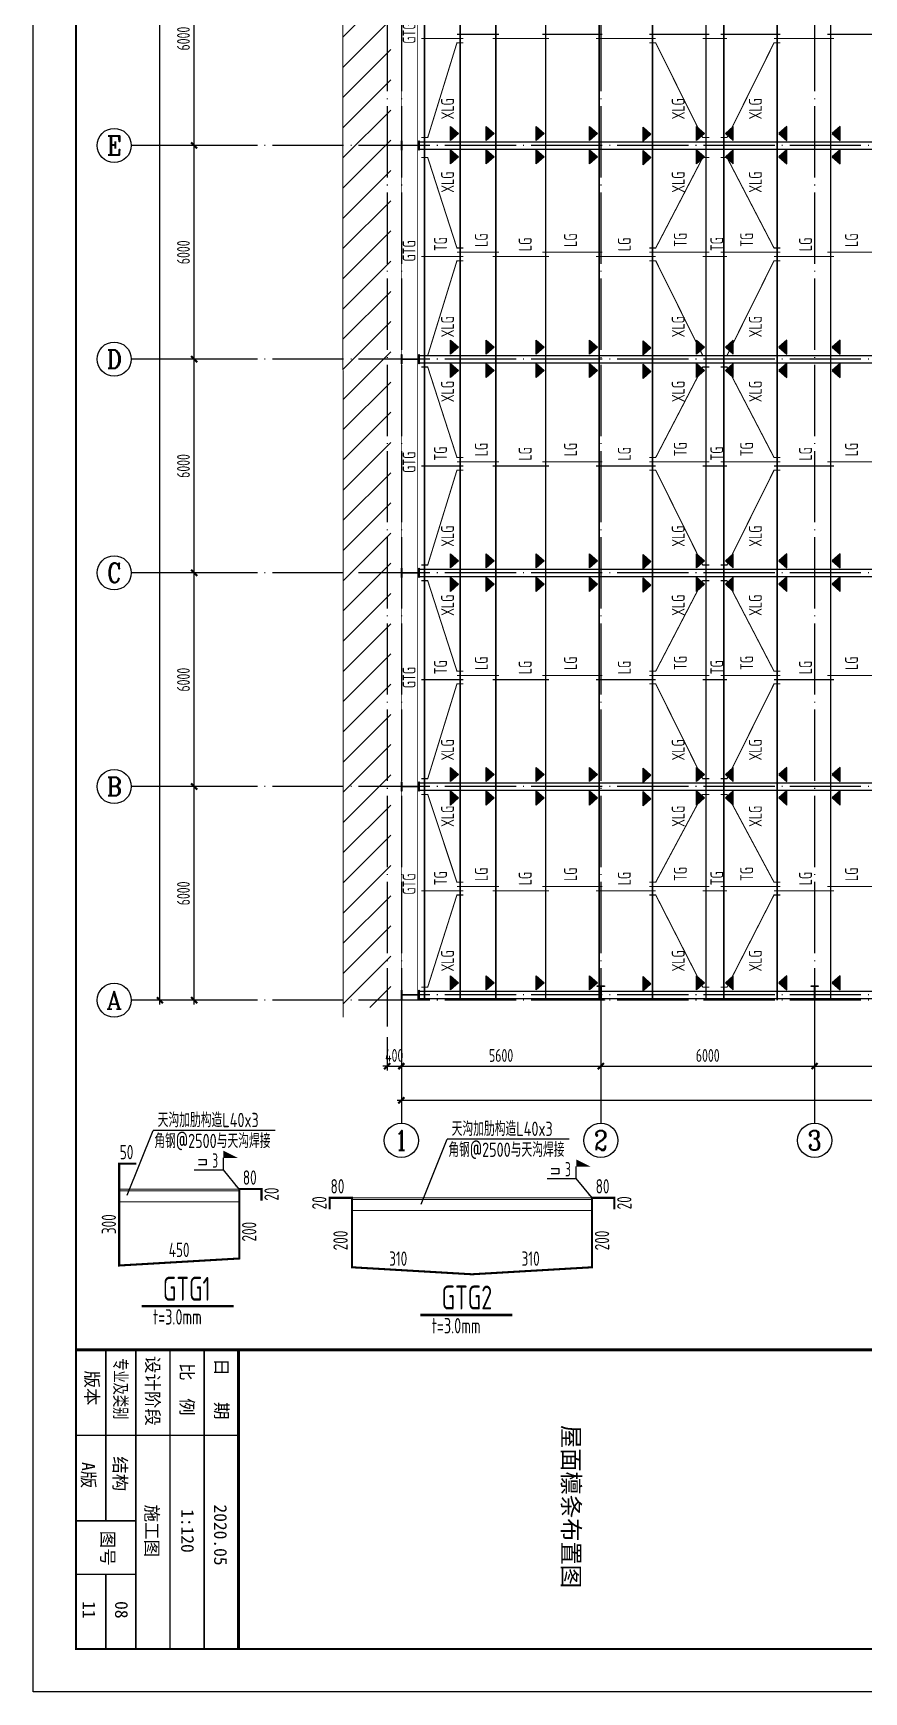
# Model space of a CAD drawing. Extents: x -1389621 to 57380, y -92505 to 283644.
# Drawn here: x -164014 to -140700, y 57648 to 104219 of the extents above; entities that cross this region are included whole.
import ezdxf
from ezdxf.enums import TextEntityAlignment as Align

# ---------------------------------------------------------------- set-up
doc = ezdxf.new("R2010")
doc.units = 0
doc.header["$LTSCALE"] = 100
doc.header["$MEASUREMENT"] = 0
doc.linetypes.add('DOTE', pattern=[2.42, 2, -0.2, 0.02, -0.2])
doc.linetypes.add('SOLID', pattern=[0])
doc.layers.get('0').update_dxf_attribs({"linetype": 'CONTINUOUS'})
doc.layers.get('Defpoints').update_dxf_attribs({"linetype": 'CONTINUOUS'})
for name, color, linetype in [('10', 7, 'CONTINUOUS'), ('2', 253, 'CONTINUOUS'), ('AXIS', 3, 'CONTINUOUS'), ('AXIS_TEXT', 7, 'CONTINUOUS'), ('BORDER', 7, 'CONTINUOUS'), ('BZ_标准图框', 7, 'CONTINUOUS'), ('DIM', 3, 'CONTINUOUS'), ('DOTE', 1, 'DOTE'), ('PUB_DIM', 3, 'CONTINUOUS'), ('TC', 151, 'CONTINUOUS'), ('TEXT', 7, 'CONTINUOUS'), ('散水坡', 3, 'CONTINUOUS'), ('构件号', 1, 'CONTINUOUS'), ('柱子', 3, 'CONTINUOUS'), ('梁', 4, 'CONTINUOUS'), ('焊缝标注', 253, 'CONTINUOUS'), ('短柱', 2, 'CONTINUOUS'), ('系杆支撑', 2, 'CONTINUOUS')]:
    doc.layers.add(name, color=color, linetype=linetype)
for name, color, linetype, lineweight in [('HATCH', 254, 'CONTINUOUS', 0), ('PUB_TEXT', 7, 'CONTINUOUS', 15), ('THIN', 7, 'CONTINUOUS', 0), ('数字', 3, 'CONTINUOUS', 20), ('细线', 3, 'CONTINUOUS', 18)]:
    doc.layers.add(name, color=color, linetype=linetype, lineweight=lineweight)
doc.styles.add('-宋体', font='SimSun.ttf')
doc.styles.add('_TCH_AXIS', font='COMPLEX', dxfattribs={"bigfont": 'GBCBIG'})
doc.styles.add('ACC2', font='tssdeng2.shx', dxfattribs={"width": 0.75, "bigfont": 'hztxt.shx'})
doc.styles.add('COMPLEX', font='COMPLEX')
doc.styles.add('ht', font='simhei.ttf', dxfattribs={"width": 0.8})
doc.styles.add('TSSD_Dimension', font='tssdeng.shx', dxfattribs={"width": 0.7, "bigfont": 'hztxt.shx'})
doc.styles.add('TSSD_REIN', font='Tssdeng.shx', dxfattribs={"width": 0.7, "bigfont": 'hztxt.shx'})
doc.dimstyles.new('TSSD_100_100', dxfattribs={"dimtxt": 300, "dimasz": 100, "dimexe": 100, "dimexo": 250, "dimgap": 100, "dimtad": 1, "dimdec": 0, "dimzin": 0, "dimdsep": 46, "dimtxsty": 'TSSD_Dimension', "dimblk": 'ARCHTICK', "dimblk1": 'ARCHTICK', "dimblk2": 'ARCHTICK', "dimcen": 0, "dimdle": 100, "dimclrt": 7, "dimadec": 0, "dimazin": 0, "dimtfac": 1, "dimtdec": 0, "dimtix": 1, "dimtmove": 2, "dimatfit": 3, "dimfxl": 0, "dimtolj": 1, "dimtzin": 0, "dimarcsym": 0})

# ---------------------------------------------------------------- blocks, each defined once
blk = doc.blocks.new('_ArchTick')
at = {"color": 0, "linetype": 'ByBlock'}
blk.add_lwpolyline([(-0.71, -0.71, 0.5, 0.5, 0), (0.71, 0.71, 0.5, 0.5, 0)], format="xyseb", dxfattribs=at)
blk = doc.blocks.new('*D126')
at = {"layer": 'Defpoints', "color": 0, "ltscale": 100}
for p in [(-159496, 83067), (-158002, 83067), (-158002, 77067)]:
    blk.add_point(p, dxfattribs=at)
at = {"layer": 'DIM', "color": 0, "lineweight": -2, "ltscale": 100}
for p, q in [((-158302, 83067), (-159616, 83067)), ((-159496, 76947), (-159496, 83187)), ((-158302, 77067), (-159616, 77067))]:
    blk.add_line(p, q, dxfattribs=at)
at = {"layer": 'DIM', "color": 0, "lineweight": -2, "ltscale": 100, "xscale": 120, "yscale": 120, "zscale": 120}
for p, rotation in [((-159496, 83067), 90), ((-159496, 77067), 270)]:
    blk.add_blockref('_ArchTick', p, dxfattribs=dict(at, rotation=rotation))
at = {"layer": 'DIM', "color": 7, "ltscale": 100, "insert": (-159796, 80067), "char_height": 360, "attachment_point": 5, "rotation": 90, "style": 'TSSD_Dimension'}
blk.add_mtext('\\A1;6000', dxfattribs=at)
blk = doc.blocks.new('*D127')
at = {"layer": 'Defpoints', "color": 0, "ltscale": 100}
for p in [(-159496, 89067), (-158002, 89067), (-158002, 83067)]:
    blk.add_point(p, dxfattribs=at)
at = {"layer": 'DIM', "color": 0, "lineweight": -2, "ltscale": 100}
for p, q in [((-158302, 89067), (-159616, 89067)), ((-159496, 82947), (-159496, 89187)), ((-158302, 83067), (-159616, 83067))]:
    blk.add_line(p, q, dxfattribs=at)
at = {"layer": 'DIM', "color": 0, "lineweight": -2, "ltscale": 100, "xscale": 120, "yscale": 120, "zscale": 120}
for p, rotation in [((-159496, 89067), 90), ((-159496, 83067), 270)]:
    blk.add_blockref('_ArchTick', p, dxfattribs=dict(at, rotation=rotation))
at = {"layer": 'DIM', "color": 7, "ltscale": 100, "insert": (-159796, 86067), "char_height": 360, "attachment_point": 5, "rotation": 90, "style": 'TSSD_Dimension'}
blk.add_mtext('\\A1;6000', dxfattribs=at)
blk = doc.blocks.new('*D128')
at = {"layer": 'Defpoints', "color": 0, "ltscale": 100}
for p in [(-159496, 95067), (-158002, 95067), (-158002, 89067)]:
    blk.add_point(p, dxfattribs=at)
at = {"layer": 'DIM', "color": 0, "lineweight": -2, "ltscale": 100}
for p, q in [((-158302, 95067), (-159616, 95067)), ((-159496, 88947), (-159496, 95187)), ((-158302, 89067), (-159616, 89067))]:
    blk.add_line(p, q, dxfattribs=at)
at = {"layer": 'DIM', "color": 0, "lineweight": -2, "ltscale": 100, "xscale": 120, "yscale": 120, "zscale": 120}
for p, rotation in [((-159496, 95067), 90), ((-159496, 89067), 270)]:
    blk.add_blockref('_ArchTick', p, dxfattribs=dict(at, rotation=rotation))
at = {"layer": 'DIM', "color": 7, "ltscale": 100, "insert": (-159796, 92067), "char_height": 360, "attachment_point": 5, "rotation": 90, "style": 'TSSD_Dimension'}
blk.add_mtext('\\A1;6000', dxfattribs=at)
blk = doc.blocks.new('*D129')
at = {"layer": 'Defpoints', "color": 0, "ltscale": 100}
for p in [(-159496, 101067), (-158002, 101067), (-158002, 95067)]:
    blk.add_point(p, dxfattribs=at)
at = {"layer": 'DIM', "color": 0, "lineweight": -2, "ltscale": 100}
for p, q in [((-158302, 101067), (-159616, 101067)), ((-159496, 94947), (-159496, 101187)), ((-158302, 95067), (-159616, 95067))]:
    blk.add_line(p, q, dxfattribs=at)
at = {"layer": 'DIM', "color": 0, "lineweight": -2, "ltscale": 100, "xscale": 120, "yscale": 120, "zscale": 120}
for p, rotation in [((-159496, 101067), 90), ((-159496, 95067), 270)]:
    blk.add_blockref('_ArchTick', p, dxfattribs=dict(at, rotation=rotation))
at = {"layer": 'DIM', "color": 7, "ltscale": 100, "insert": (-159796, 98067), "char_height": 360, "attachment_point": 5, "rotation": 90, "style": 'TSSD_Dimension'}
blk.add_mtext('\\A1;6000', dxfattribs=at)
blk = doc.blocks.new('*D130')
at = {"layer": 'Defpoints', "color": 0, "ltscale": 100}
for p in [(-159496, 107067), (-158002, 107067), (-158002, 101067)]:
    blk.add_point(p, dxfattribs=at)
at = {"layer": 'DIM', "color": 0, "lineweight": -2, "ltscale": 100}
for p, q in [((-159496, 100947), (-159496, 107187)), ((-158302, 107067), (-159616, 107067)), ((-158302, 101067), (-159616, 101067))]:
    blk.add_line(p, q, dxfattribs=at)
at = {"layer": 'DIM', "color": 0, "lineweight": -2, "ltscale": 100, "xscale": 120, "yscale": 120, "zscale": 120}
for p, rotation in [((-159496, 107067), 90), ((-159496, 101067), 270)]:
    blk.add_blockref('_ArchTick', p, dxfattribs=dict(at, rotation=rotation))
at = {"layer": 'DIM', "color": 7, "ltscale": 100, "insert": (-159796, 104067), "char_height": 360, "attachment_point": 5, "rotation": 90, "style": 'TSSD_Dimension'}
blk.add_mtext('\\A1;6000', dxfattribs=at)
blk = doc.blocks.new('*D138')
at = {"layer": 'Defpoints', "color": 0, "ltscale": 100}
for p in [(-160456, 149067), (-157762, 149067), (-157762, 77067)]:
    blk.add_point(p, dxfattribs=at)
at = {"layer": 'DIM', "color": 0, "lineweight": -2, "ltscale": 100}
for p, q in [((-158062, 149067), (-160576, 149067)), ((-160456, 76947), (-160456, 149187)), ((-158062, 77067), (-160576, 77067))]:
    blk.add_line(p, q, dxfattribs=at)
at = {"layer": 'DIM', "color": 0, "lineweight": -2, "ltscale": 100, "xscale": 120, "yscale": 120, "zscale": 120}
for p, rotation in [((-160456, 149067), 90), ((-160456, 77067), 270)]:
    blk.add_blockref('_ArchTick', p, dxfattribs=dict(at, rotation=rotation))
at = {"layer": 'DIM', "color": 7, "ltscale": 100, "insert": (-160756, 113067), "char_height": 360, "attachment_point": 5, "rotation": 90, "style": 'TSSD_Dimension'}
blk.add_mtext('\\A1;72000', dxfattribs=at)
blk = doc.blocks.new('*D152')
at = {"layer": 'Defpoints', "color": 0, "ltscale": 100}
for p in [(-154080, 76333), (-153680, 76333), (-153680, 75216)]:
    blk.add_point(p, dxfattribs=at)
at = {"layer": 'DIM', "color": 0, "lineweight": -2, "ltscale": 100}
for p, q in [((-154080, 76033), (-154080, 75096)), ((-153680, 76033), (-153680, 75096)), ((-154080, 75216), (-154200, 75216)), ((-154080, 75216), (-153680, 75216)), ((-153680, 75216), (-153560, 75216))]:
    blk.add_line(p, q, dxfattribs=at)
at = {"layer": 'DIM', "color": 0, "lineweight": -2, "ltscale": 100, "xscale": 120, "yscale": 120, "zscale": 120}
blk.add_blockref('_ArchTick', (-154080, 75216), dxfattribs=at)
at = {"layer": 'DIM', "color": 0, "lineweight": -2, "ltscale": 100, "xscale": 120, "yscale": 120, "zscale": 120, "rotation": 180}
blk.add_blockref('_ArchTick', (-153680, 75216), dxfattribs=at)
at = {"layer": 'DIM', "color": 7, "ltscale": 100, "insert": (-153880, 75516), "char_height": 360, "attachment_point": 5, "style": 'TSSD_Dimension'}
blk.add_mtext('\\A1;400', dxfattribs=at)
blk = doc.blocks.new('*D153')
at = {"layer": 'Defpoints', "color": 0, "ltscale": 100}
for p in [(-153680, 76333), (-148080, 76333), (-148080, 75216)]:
    blk.add_point(p, dxfattribs=at)
at = {"layer": 'DIM', "color": 0, "lineweight": -2, "ltscale": 100}
for p, q in [((-153680, 76033), (-153680, 75096)), ((-148080, 76033), (-148080, 75096)), ((-153800, 75216), (-147960, 75216))]:
    blk.add_line(p, q, dxfattribs=at)
at = {"layer": 'DIM', "color": 0, "lineweight": -2, "ltscale": 100, "xscale": 120, "yscale": 120, "zscale": 120, "rotation": 180}
blk.add_blockref('_ArchTick', (-153680, 75216), dxfattribs=at)
at = {"layer": 'DIM', "color": 0, "lineweight": -2, "ltscale": 100, "xscale": 120, "yscale": 120, "zscale": 120}
blk.add_blockref('_ArchTick', (-148080, 75216), dxfattribs=at)
at = {"layer": 'DIM', "color": 7, "ltscale": 100, "insert": (-150880, 75516), "char_height": 360, "attachment_point": 5, "style": 'TSSD_Dimension'}
blk.add_mtext('\\A1;5600', dxfattribs=at)
blk = doc.blocks.new('*D154')
at = {"layer": 'Defpoints', "color": 0, "ltscale": 100}
for p in [(-148080, 76333), (-142080, 76333), (-142080, 75216)]:
    blk.add_point(p, dxfattribs=at)
at = {"layer": 'DIM', "color": 0, "lineweight": -2, "ltscale": 100}
for p, q in [((-148080, 76033), (-148080, 75096)), ((-142080, 76033), (-142080, 75096)), ((-148200, 75216), (-141960, 75216))]:
    blk.add_line(p, q, dxfattribs=at)
at = {"layer": 'DIM', "color": 0, "lineweight": -2, "ltscale": 100, "xscale": 120, "yscale": 120, "zscale": 120, "rotation": 180}
blk.add_blockref('_ArchTick', (-148080, 75216), dxfattribs=at)
at = {"layer": 'DIM', "color": 0, "lineweight": -2, "ltscale": 100, "xscale": 120, "yscale": 120, "zscale": 120}
blk.add_blockref('_ArchTick', (-142080, 75216), dxfattribs=at)
at = {"layer": 'DIM', "color": 7, "ltscale": 100, "insert": (-145080, 75516), "char_height": 360, "attachment_point": 5, "style": 'TSSD_Dimension'}
blk.add_mtext('\\A1;6000', dxfattribs=at)
blk = doc.blocks.new('*D155')
at = {"layer": 'Defpoints', "color": 0, "ltscale": 100}
for p in [(-142080, 76333), (-136080, 76333), (-136080, 75216)]:
    blk.add_point(p, dxfattribs=at)
at = {"layer": 'DIM', "color": 0, "lineweight": -2, "ltscale": 100}
for p, q in [((-142080, 76033), (-142080, 75096)), ((-136080, 76033), (-136080, 75096)), ((-142200, 75216), (-135960, 75216))]:
    blk.add_line(p, q, dxfattribs=at)
at = {"layer": 'DIM', "color": 0, "lineweight": -2, "ltscale": 100, "xscale": 120, "yscale": 120, "zscale": 120, "rotation": 180}
blk.add_blockref('_ArchTick', (-142080, 75216), dxfattribs=at)
at = {"layer": 'DIM', "color": 0, "lineweight": -2, "ltscale": 100, "xscale": 120, "yscale": 120, "zscale": 120}
blk.add_blockref('_ArchTick', (-136080, 75216), dxfattribs=at)
at = {"layer": 'DIM', "color": 7, "ltscale": 100, "insert": (-139080, 75516), "char_height": 360, "attachment_point": 5, "style": 'TSSD_Dimension'}
blk.add_mtext('\\A1;6000', dxfattribs=at)
blk = doc.blocks.new('*D159')
at = {"layer": 'Defpoints', "color": 0, "ltscale": 100}
for p in [(-153680, 76573), (-118080, 76573), (-118080, 74256)]:
    blk.add_point(p, dxfattribs=at)
at = {"layer": 'DIM', "color": 0, "lineweight": -2, "ltscale": 100}
for p, q in [((-153680, 76273), (-153680, 74136)), ((-118080, 76273), (-118080, 74136)), ((-153800, 74256), (-117960, 74256))]:
    blk.add_line(p, q, dxfattribs=at)
at = {"layer": 'DIM', "color": 0, "lineweight": -2, "ltscale": 100, "xscale": 120, "yscale": 120, "zscale": 120, "rotation": 180}
blk.add_blockref('_ArchTick', (-153680, 74256), dxfattribs=at)
at = {"layer": 'DIM', "color": 0, "lineweight": -2, "ltscale": 100, "xscale": 120, "yscale": 120, "zscale": 120}
blk.add_blockref('_ArchTick', (-118080, 74256), dxfattribs=at)
at = {"layer": 'DIM', "color": 7, "ltscale": 100, "insert": (-135880, 74556), "char_height": 360, "attachment_point": 5, "style": 'TSSD_Dimension'}
blk.add_mtext('\\A1;35600', dxfattribs=at)
blk = doc.blocks.new('A$C79605478')
at = {"layer": 'PUB_DIM', "linetype": 'Continuous'}
blk.add_hatch(color=6, dxfattribs=at).paths.add_polyline_path([(397, 0), (198, 223), (0, 0)])
at = {"layer": 'PUB_DIM', "color": 6, "linetype": 'Continuous'}
blk.add_lwpolyline([(397, 0), (198, 223), (0, 0)], close=True, dxfattribs=at)
blk = doc.blocks.new('_AXISO')
blk.add_circle((0, 0), 0.5)
at = {"layer": 'AXIS_TEXT', "style": 'COMPLEX', "width": 1.041667}
blk.add_attdef('A', text='', height=0.56, dxfattribs=at).set_placement((-0.25, -0.28), (0.25, -0.28), align=Align.FIT)
blk = doc.blocks.new('A$C39F903B5')
at = {"layer": 'HATCH', "ltscale": 100}
h = blk.add_hatch(dxfattribs=at)
h.set_pattern_fill('METAL', color=256, scale=150, style=0)
h.set_pattern_definition([(45, (138305.3, -76586.6), (-424.264, 424.264), [])])
h.paths.add_polyline_path([(1559, 72680), (216, 72680), (220, 36610), (440, 36540), (0, 36420), (220, 36350), (224, 280), (1559, 280)])
h.paths.add_polyline_path([(1130, 36637), (1130, 38047), (590, 38047), (590, 36637)], flags=16)
at = {"layer": '10', "ltscale": 100, "const_width": 0.45}
blk.add_lwpolyline([(216, 72680), (1559, 72680), (1559, 280), (224, 280)], dxfattribs=at)
at = {"layer": 'THIN', "ltscale": 100}
blk.add_lwpolyline([(224, 0), (220, 36350), (0, 36420), (440, 36540), (220, 36610), (216, 72960)], dxfattribs=at)
blk = doc.blocks.new('A$C064F2E3D')
at = {"layer": 'BZ_标准图框'}
for points, const_width in [([(35, 0), (35, 57400)], 70), ([(35, 3800), (7035, 3800)], 70), ([(2035, 1400), (2035, 3800)], 35), ([(35, 3000), (7035, 3000)], 35), ([(35, 2200), (7035, 2200)], 35), ([(35, 1400), (7035, 1400)], 35), ([(35, 1400), (7035, 1400)], 35), ([(2035, 0), (2035, 1400)], 35), ([(4035, 0), (4035, 1400)], 35), ([(5285, 0), (5285, 1400)], 35), ([(35, 700), (4035, 700)], 35), ([(5285, 700), (7035, 700)], 35)]:
    blk.add_lwpolyline(points, dxfattribs=dict(at, const_width=const_width))
at = {"layer": 'BZ_标准图框', "style": 'ht'}
for s, p in [('日   期', (233, 3257)), ('2020.05', (3652, 3232)), ('比  例', (345, 2447)), ('设计阶段', (176, 1644)), ('施工图', (3653, 1628)), ('结构', (2524, 883)), ('图号', (4266, 595)), ('版本 ', (518, 224)), ('A版', (2659, 143)), ('11', (5912, 158))]:
    blk.add_text(s, height=300, dxfattribs=at).set_placement(p)
at = {"layer": 'BZ_标准图框', "style": 'ht', "width": 0.7}
blk.add_text('专业及类别', height=300, dxfattribs=at).set_placement((228, 898))
blk = doc.blocks.new('A$C0DEB3CE6')
at = {"layer": '焊缝标注'}
for points in [[(2807, 3873), (3143, 3873), (2807, 4041)], [(3178, 3144), (3111, 3235), (3087, 3211)]]:
    blk.add_hatch(color=256, dxfattribs=at).paths.add_polyline_path(points, flags=0)
for p in [(557, 2997), (4016, 4513)]:
    blk.add_line(p, (1169, 4513))
at = {"linetype": 'ByBlock'}
for p, q in [((2225, 3832), (2403, 3832)), ((2403, 3709), (2225, 3709)), ((2403, 3832), (2403, 3709))]:
    blk.add_line(p, q, dxfattribs=at)
at = {"layer": 'PUB_TEXT'}
for p, q in [((3178, 3144), (370, 3144)), ((3178, 3106), (370, 3106)), ((3178, 2845), (370, 2845))]:
    blk.add_line(p, q, dxfattribs=at)
at = {"layer": 'PUB_TEXT', "const_width": 48}
blk.add_lwpolyline([(775, 3738), (370, 3738), (370, 1355), (3178, 1519), (3178, 2472), (3178, 3144), (3700, 3144), (3700, 2874)], dxfattribs=at)
at = {"layer": '焊缝标注'}
for p, q in [((2128, 3593), (2807, 3593)), ((2807, 3593), (2807, 3873)), ((3178, 3144), (2807, 3593))]:
    blk.add_line(p, q, dxfattribs=at)
at = {"layer": '细线', "linetype": 'Continuous', "const_width": 57.1, "elevation": -6}
blk.add_lwpolyline([(893, 403), (3045, 403)], dxfattribs=at)
at = {"layer": '2', "style": 'ACC2', "width": 0.75}
for s, p in [('天沟加肋构造L40x3', (1271, 4591)), ('角钢@2500与天沟焊接', (1193, 4101))]:
    blk.add_text(s, height=336, dxfattribs=at).set_placement(p)
at = {"layer": '2', "style": 'ACC2', "width": 0.617656}
blk.add_text('3', height=336, dxfattribs=at).set_placement((2547, 3643), (2683, 3643), align=Align.FIT)
at = {"layer": 'PUB_TEXT', "style": 'TSSD_REIN', "width": 0.7}
for s, height, p in [('GTG1', 560, (1391, 531, -6)), ('t=3.0mm', 360, (1161, -28, 85))]:
    blk.add_text(s, height=height, dxfattribs=at).set_placement(p)
at = {"layer": 'TEXT', "ltscale": 99, "style": 'TSSD_REIN', "width": 0.7}
for s, p in [('50', (385, 3840)), ('80', (3263, 3245)), ('450', (1530, 1553))]:
    blk.add_text(s, height=336, dxfattribs=at).set_placement(p)
for s, p in [('20', (4102, 2873)), ('300', (297, 2089)), ('200', (3579, 1916))]:
    blk.add_text(s, height=336, rotation=90, dxfattribs=at).set_placement(p)
blk = doc.blocks.new('A$C47F739E5')
at = {"layer": '焊缝标注'}
for points in [[(6137, 3873), (6473, 3873), (6137, 4041)], [(6507, 3144), (6440, 3235), (6417, 3211)]]:
    blk.add_hatch(color=256, dxfattribs=at).paths.add_polyline_path(points, flags=0)
for p in [(2511, 2997), (5970, 4513)]:
    blk.add_line(p, (3122, 4513))
at = {"linetype": 'ByBlock'}
for p, q in [((5732, 3709), (5554, 3709)), ((5555, 3832), (5732, 3832)), ((5732, 3832), (5732, 3709))]:
    blk.add_line(p, q, dxfattribs=at)
at = {"layer": 'PUB_TEXT'}
for p, q in [((6507, 3144), (892, 3144)), ((6507, 3106), (892, 3106)), ((6507, 2845), (892, 2845))]:
    blk.add_line(p, q, dxfattribs=at)
at = {"layer": 'PUB_TEXT', "const_width": 48}
for points in [[(3700, 1355), (892, 1519), (892, 2472), (892, 3144), (370, 3144), (370, 2874)], [(3700, 1355), (6507, 1519), (6507, 2472), (6507, 3144), (7030, 3144), (7030, 2874)]]:
    blk.add_lwpolyline(points, dxfattribs=at)
at = {"layer": '焊缝标注'}
for p, q in [((5458, 3593), (6137, 3593)), ((6137, 3593), (6137, 3873)), ((6507, 3144), (6137, 3593))]:
    blk.add_line(p, q, dxfattribs=at)
at = {"layer": '细线', "linetype": 'Continuous', "const_width": 57.1, "elevation": -6}
blk.add_lwpolyline([(2491, 403), (4643, 403)], dxfattribs=at)
at = {"layer": '2', "style": 'ACC2', "width": 0.75}
for s, p in [('天沟加肋构造L40x3', (3224, 4591)), ('角钢@2500与天沟焊接', (3147, 4101))]:
    blk.add_text(s, height=336, dxfattribs=at).set_placement(p)
at = {"layer": '2', "style": 'ACC2', "width": 0.617656}
blk.add_text('3', height=336, dxfattribs=at).set_placement((5877, 3643), (6013, 3643), align=Align.FIT)
at = {"layer": 'PUB_TEXT', "style": 'TSSD_REIN', "width": 0.7}
for s, height, p in [('GTG2', 560, (2988, 531, -6)), ('t=3.0mm', 360, (2758, -28, 85))]:
    blk.add_text(s, height=height, dxfattribs=at).set_placement(p)
at = {"layer": 'TEXT', "ltscale": 99, "style": 'TSSD_REIN', "width": 0.7}
for s, p in [('80', (392, 3245)), ('80', (6593, 3245)), ('310', (1762, 1553)), ('310', (4860, 1553))]:
    blk.add_text(s, height=336, dxfattribs=at).set_placement(p)
for s, p in [('20', (297, 2873)), ('20', (7431, 2873)), ('200', (793, 1916)), ('200', (6909, 1916))]:
    blk.add_text(s, height=336, rotation=90, dxfattribs=at).set_placement(p)

msp = doc.modelspace()

# ---------------------------------------------------------------- linework, layer by layer
at = {"layer": 'AXIS'}
for p, q in [((-158001.867, 101066.574), (-161259.612, 101066.574)), ((-158001.867, 95066.574), (-161259.612, 95066.574)), ((-158001.867, 89066.574), (-161259.612, 89066.574)), ((-158001.867, 83066.574), (-161259.612, 83066.574)), ((-158001.867, 77066.574), (-161259.612, 77066.574)), ((-153679.87, 76332.574), (-153679.87, 73612.225)), ((-148079.87, 76332.574), (-148079.87, 73612.225)), ((-142079.87, 76332.574), (-142079.87, 73612.225))]:
    msp.add_line(p, q, dxfattribs=at)
at = {"layer": 'BORDER'}
msp.add_lwpolyline([(-164013.656, 57648.326), (-164013.656, 158568.326), (-92733.656, 158568.326), (-92733.656, 57648.326)], close=True, dxfattribs=at)
at = {"layer": 'BORDER', "const_width": 60}
msp.add_lwpolyline([(-162813.656, 58848.326), (-162813.656, 155568.326), (-93933.656, 155568.326), (-93933.656, 58848.326)], close=True, dxfattribs=at)
at = {"layer": 'DOTE', "linetype": 'DOTE', "ltscale": 10}
for p, q in [((-154079.87, 150566.574), (-154079.87, 76332.574)), ((-153679.87, 150566.574), (-153679.87, 76332.574)), ((-148079.87, 150566.574), (-148079.87, 76332.574)), ((-142079.87, 150566.574), (-142079.87, 76332.574)), ((-116579.87, 101066.574), (-158001.867, 101066.574)), ((-116579.87, 95066.574), (-158001.867, 95066.574)), ((-116579.87, 89066.574), (-158001.867, 89066.574)), ((-116579.87, 83066.574), (-158001.867, 83066.574)), ((-116579.87, 77066.574), (-158001.867, 77066.574)), ((-116579.87, 77216.574), (-153679.87, 77216.574))]:
    msp.add_line(p, q, dxfattribs=at)
at = {"layer": '散水坡', "linetype": 'ByBlock', "ltscale": 100, "const_width": 20}
msp.add_lwpolyline([(-153679.87, 149066.574), (-153679.87, 77066.574), (-153229.87, 77066.574), (-153229.87, 149066.574)], close=True, dxfattribs=at)
at = {"layer": '构件号', "const_width": 45}
for points in [[(-153029.87, 149066.574), (-153029.87, 77066.574)], [(-152029.87, 149066.574), (-152029.87, 77066.574)], [(-151029.87, 149066.574), (-151029.87, 77066.574)], [(-149629.87, 149066.574), (-149629.87, 77066.574)], [(-148129.87, 149066.574), (-148129.87, 77066.574)], [(-146629.87, 149066.574), (-146629.87, 77066.574)], [(-145129.87, 149066.574), (-145129.87, 77066.574)], [(-144629.87, 149066.574), (-144629.87, 77066.574)], [(-143129.87, 149066.574), (-143129.87, 77066.574)], [(-141629.87, 149066.574), (-141629.87, 77066.574)]]:
    msp.add_lwpolyline(points, dxfattribs=at)
at = {"layer": '柱子', "ltscale": 100}
for points in [[(-153667.87, 101062.574), (-153667.87, 100936.574), (-153679.87, 100936.574), (-153679.87, 101196.574), (-153667.87, 101196.574), (-153667.87, 101070.574), (-153191.87, 101070.574), (-153191.87, 101196.574), (-153179.87, 101196.574), (-153179.87, 100936.574), (-153191.87, 100936.574), (-153191.87, 101062.574)], [(-153667.87, 95062.574), (-153667.87, 94936.574), (-153679.87, 94936.574), (-153679.87, 95196.574), (-153667.87, 95196.574), (-153667.87, 95070.574), (-153191.87, 95070.574), (-153191.87, 95196.574), (-153179.87, 95196.574), (-153179.87, 94936.574), (-153191.87, 94936.574), (-153191.87, 95062.574)], [(-153667.87, 89062.574), (-153667.87, 88936.574), (-153679.87, 88936.574), (-153679.87, 89196.574), (-153667.87, 89196.574), (-153667.87, 89070.574), (-153191.87, 89070.574), (-153191.87, 89196.574), (-153179.87, 89196.574), (-153179.87, 88936.574), (-153191.87, 88936.574), (-153191.87, 89062.574)], [(-153667.87, 83062.574), (-153667.87, 82936.574), (-153679.87, 82936.574), (-153679.87, 83196.574), (-153667.87, 83196.574), (-153667.87, 83070.574), (-153191.87, 83070.574), (-153191.87, 83196.574), (-153179.87, 83196.574), (-153179.87, 82936.574), (-153191.87, 82936.574), (-153191.87, 83062.574)], [(-153667.87, 77212.574), (-153667.87, 77086.574), (-153679.87, 77086.574), (-153679.87, 77346.574), (-153667.87, 77346.574), (-153667.87, 77220.574), (-153191.87, 77220.574), (-153191.87, 77346.574), (-153179.87, 77346.574), (-153179.87, 77086.574), (-153191.87, 77086.574), (-153191.87, 77212.574)], [(-148075.87, 77078.574), (-147979.87, 77078.574), (-147979.87, 77066.574), (-148179.87, 77066.574), (-148179.87, 77078.574), (-148083.87, 77078.574), (-148083.87, 77454.574), (-148179.87, 77454.574), (-148179.87, 77466.574), (-147979.87, 77466.574), (-147979.87, 77454.574), (-148075.87, 77454.574)], [(-142075.87, 77078.574), (-141979.87, 77078.574), (-141979.87, 77066.574), (-142179.87, 77066.574), (-142179.87, 77078.574), (-142083.87, 77078.574), (-142083.87, 77454.574), (-142179.87, 77454.574), (-142179.87, 77466.574), (-141979.87, 77466.574), (-141979.87, 77454.574), (-142075.87, 77454.574)]]:
    msp.add_lwpolyline(points, close=True, dxfattribs=at)
at = {"layer": '梁', "ltscale": 100}
for p, q in [((-153179.87, 101166.574), (-118579.87, 101166.574)), ((-153179.87, 100966.574), (-118579.87, 100966.574)), ((-153179.87, 95166.574), (-118579.87, 95166.574)), ((-153179.87, 94966.574), (-118579.87, 94966.574)), ((-153179.87, 89166.574), (-118579.87, 89166.574)), ((-153179.87, 88966.574), (-118579.87, 88966.574)), ((-153179.87, 83166.574), (-118579.87, 83166.574)), ((-153179.87, 82966.574), (-118579.87, 82966.574)), ((-153179.87, 77316.574), (-118579.87, 77316.574)), ((-153179.87, 77116.574), (-118579.87, 77116.574))]:
    msp.add_line(p, q, dxfattribs=at)
at = {"layer": '系杆支撑', "const_width": 30}
for points in [[(-153119.683, 104066.574), (-151939.708, 104066.574)], [(-153119.683, 101286.574), (-152940.057, 101286.574), (-152120.032, 103946.574), (-151939.708, 103946.574)], [(-152119.683, 104186.574), (-150939.708, 104186.574)], [(-151119.683, 104066.574), (-149539.708, 104066.574)], [(-149719.683, 104186.574), (-148039.708, 104186.574)], [(-148219.683, 104066.574), (-146539.708, 104066.574)], [(-145040.057, 104186.574), (-146720.032, 104186.574)], [(-145040.057, 101286.574), (-145219.683, 101286.574), (-146539.708, 103946.574), (-146720.032, 103946.574)], [(-145219.683, 104066.574), (-144540.057, 104066.574)], [(-144719.683, 104186.574), (-143039.708, 104186.574)], [(-144719.683, 101286.574), (-144540.057, 101286.574), (-143220.032, 103946.574), (-143039.708, 103946.574)], [(-141540.057, 104066.574), (-143220.032, 104066.574)], [(-140340.057, 104186.574), (-141720.032, 104186.574)], [(-153119.683, 100727.541), (-152940.057, 100727.541), (-152120.032, 98187.541), (-151939.708, 98187.541)], [(-145040.057, 100727.541), (-145219.683, 100727.541), (-146539.708, 98187.541), (-146720.032, 98187.541)], [(-144719.683, 100727.541), (-144540.057, 100727.541), (-143220.032, 98187.541), (-143039.708, 98187.541)], [(-153119.683, 97947.541), (-151939.708, 97947.541)], [(-153119.683, 95167.541), (-152940.057, 95167.541), (-152120.032, 97827.541), (-151939.708, 97827.541)], [(-152119.683, 98067.541), (-150939.708, 98067.541)], [(-151119.683, 97947.541), (-149539.708, 97947.541)], [(-149719.683, 98067.541), (-148039.708, 98067.541)], [(-148219.683, 97947.541), (-146539.708, 97947.541)], [(-145040.057, 98067.541), (-146720.032, 98067.541)], [(-145040.057, 95167.541), (-145219.683, 95167.541), (-146539.708, 97827.541), (-146720.032, 97827.541)], [(-145219.683, 97947.541), (-144540.057, 97947.541)], [(-144719.683, 98067.541), (-143039.708, 98067.541)], [(-144719.683, 95167.541), (-144540.057, 95167.541), (-143220.032, 97827.541), (-143039.708, 97827.541)], [(-141540.057, 97947.541), (-143220.032, 97947.541)], [(-140340.057, 98067.541), (-141720.032, 98067.541)], [(-153119.683, 94846.574), (-152940.057, 94846.574), (-152120.032, 92306.574), (-151939.708, 92306.574)], [(-145040.057, 94846.574), (-145219.683, 94846.574), (-146539.708, 92306.574), (-146720.032, 92306.574)], [(-144719.683, 94846.574), (-144540.057, 94846.574), (-143220.032, 92306.574), (-143039.708, 92306.574)], [(-153119.683, 92066.574), (-151939.708, 92066.574)], [(-153119.683, 89286.574), (-152940.057, 89286.574), (-152120.032, 91946.574), (-151939.708, 91946.574)], [(-152119.683, 92186.574), (-150939.708, 92186.574)], [(-151119.683, 92066.574), (-149539.708, 92066.574)], [(-149719.683, 92186.574), (-148039.708, 92186.574)], [(-148219.683, 92066.574), (-146539.708, 92066.574)], [(-145040.057, 92186.574), (-146720.032, 92186.574)], [(-145040.057, 89286.574), (-145219.683, 89286.574), (-146539.708, 91946.574), (-146720.032, 91946.574)], [(-145219.683, 92066.574), (-144540.057, 92066.574)], [(-144719.683, 92186.574), (-143039.708, 92186.574)], [(-144719.683, 89286.574), (-144540.057, 89286.574), (-143220.032, 91946.574), (-143039.708, 91946.574)], [(-141540.057, 92066.574), (-143220.032, 92066.574)], [(-140340.057, 92186.574), (-141720.032, 92186.574)], [(-153119.683, 88846.574), (-152940.057, 88846.574), (-152120.032, 86306.574), (-151939.708, 86306.574)], [(-145040.057, 88846.574), (-145219.683, 88846.574), (-146539.708, 86306.574), (-146720.032, 86306.574)], [(-144719.683, 88846.574), (-144540.057, 88846.574), (-143220.032, 86306.574), (-143039.708, 86306.574)], [(-152119.683, 86186.574), (-150939.708, 86186.574)], [(-149719.683, 86186.574), (-148039.708, 86186.574)], [(-145040.057, 86186.574), (-146720.032, 86186.574)], [(-144719.683, 86186.574), (-143039.708, 86186.574)], [(-140340.057, 86186.574), (-141720.032, 86186.574)], [(-153119.683, 86066.574), (-151939.708, 86066.574)], [(-153119.683, 83286.574), (-152940.057, 83286.574), (-152120.032, 85946.574), (-151939.708, 85946.574)], [(-151119.683, 86066.574), (-149539.708, 86066.574)], [(-148219.683, 86066.574), (-146539.708, 86066.574)], [(-145040.057, 83286.574), (-145219.683, 83286.574), (-146539.708, 85946.574), (-146720.032, 85946.574)], [(-145219.683, 86066.574), (-144540.057, 86066.574)], [(-144719.683, 83286.574), (-144540.057, 83286.574), (-143220.032, 85946.574), (-143039.708, 85946.574)], [(-141540.057, 86066.574), (-143220.032, 86066.574)], [(-153119.683, 82846.574), (-152940.057, 82846.574), (-152120.032, 80381.574), (-151939.708, 80381.574)], [(-145040.057, 82846.574), (-145219.683, 82846.574), (-146539.708, 80381.574), (-146720.032, 80381.574)], [(-144719.683, 82846.574), (-144540.057, 82846.574), (-143220.032, 80381.574), (-143039.708, 80381.574)], [(-153119.683, 80141.574), (-151939.708, 80141.574)], [(-152119.683, 80261.574), (-150939.708, 80261.574)], [(-151119.683, 80141.574), (-149539.708, 80141.574)], [(-149719.683, 80261.574), (-148039.708, 80261.574)], [(-148219.683, 80141.574), (-146539.708, 80141.574)], [(-145040.057, 80261.574), (-146720.032, 80261.574)], [(-145219.683, 80141.574), (-144540.057, 80141.574)], [(-144719.683, 80261.574), (-143039.708, 80261.574)], [(-141540.057, 80141.574), (-143220.032, 80141.574)], [(-140340.057, 80261.574), (-141720.032, 80261.574)], [(-153119.683, 77436.574), (-152940.057, 77436.574), (-152120.032, 80021.574), (-151939.708, 80021.574)], [(-145040.057, 77436.574), (-145219.683, 77436.574), (-146539.708, 80021.574), (-146720.032, 80021.574)], [(-144719.683, 77436.574), (-144540.057, 77436.574), (-143220.032, 80021.574), (-143039.708, 80021.574)]]:
    msp.add_lwpolyline(points, dxfattribs=at)

# ---------------------------------------------------------------- block references
at = {"xscale": 1.2, "yscale": 1.2, "zscale": 1.2, "rotation": 270}
msp.add_blockref('A$C064F2E3D', (-162813.656, 67290.325), dxfattribs=at)
at = {"layer": '10', "ltscale": 100, "xscale": 1.2, "yscale": 1.2, "zscale": 1.2}
for name, p in [('A$C0DEB3CE6', (-162044.6, 67992.4)), ('A$C47F739E5', (-156137.2, 67746))]:
    msp.add_blockref(name, p, dxfattribs=at)
at = {"layer": 'AXIS'}
ref = msp.add_blockref('_AXISO', (-161739.612, 101066.574), dxfattribs=dict(at, xscale=960, yscale=960, zscale=960))
ref.add_attrib('A', 'E', dxfattribs={"layer": 'AXIS_TEXT', "ltscale": 0.5, "height": 534.53, "style": '_TCH_AXIS'}).set_placement((-161943.243, 100799.309), (-161535.982, 100799.309), align=Align.FIT)
ref = msp.add_blockref('_AXISO', (-161739.612, 95066.574), dxfattribs=dict(at, xscale=960, yscale=960, zscale=960))
ref.add_attrib('A', 'D', dxfattribs={"layer": 'AXIS_TEXT', "ltscale": 0.5, "height": 522.309, "style": '_TCH_AXIS'}).set_placement((-161951.023, 94805.419), (-161528.202, 94805.419), align=Align.FIT)
ref = msp.add_blockref('_AXISO', (-161739.612, 89066.574), dxfattribs=dict(at, xscale=960, yscale=960, zscale=960))
ref.add_attrib('A', 'C', dxfattribs={"layer": 'AXIS_TEXT', "ltscale": 0.5, "height": 546.829, "style": '_TCH_AXIS'}).set_placement((-161934.908, 88793.159), (-161544.316, 88793.159), align=Align.FIT)
ref = msp.add_blockref('_AXISO', (-161739.612, 83066.574), dxfattribs=dict(at, xscale=960, yscale=960, zscale=960))
ref.add_attrib('A', 'B', dxfattribs={"layer": 'AXIS_TEXT', "ltscale": 0.5, "height": 522.309, "style": '_TCH_AXIS'}).set_placement((-161951.023, 82805.419), (-161528.202, 82805.419), align=Align.FIT)
ref = msp.add_blockref('_AXISO', (-161739.612, 77066.574), dxfattribs=dict(at, xscale=960, yscale=960, zscale=960))
ref.add_attrib('A', 'A', dxfattribs={"layer": 'AXIS_TEXT', "ltscale": 0.5, "height": 510.22, "style": '_TCH_AXIS'}).set_placement((-161958.278, 76811.464), (-161520.946, 76811.464), align=Align.FIT)
ref = msp.add_blockref('_AXISO', (-153680.661, 73132.225), dxfattribs=dict(at, xscale=960, yscale=960, zscale=960))
ref.add_attrib('A', '1', dxfattribs={"layer": 'AXIS_TEXT', "ltscale": 0.5, "height": 559.138, "style": '_TCH_AXIS', "width": 1.555556}).set_placement((-153867.04, 72852.656), (-153494.282, 72852.656), align=Align.FIT)
ref = msp.add_blockref('_AXISO', (-148080.661, 73132.225), dxfattribs=dict(at, xscale=960, yscale=960, zscale=960))
ref.add_attrib('A', '2', dxfattribs={"layer": 'AXIS_TEXT', "ltscale": 0.5, "height": 559.138, "style": '_TCH_AXIS'}).set_placement((-148267.04, 72852.656), (-147894.282, 72852.656), align=Align.FIT)
ref = msp.add_blockref('_AXISO', (-142080.661, 73132.225), dxfattribs=dict(at, xscale=960, yscale=960, zscale=960))
ref.add_attrib('A', '3', dxfattribs={"layer": 'AXIS_TEXT', "ltscale": 0.5, "height": 559.138, "style": '_TCH_AXIS'}).set_placement((-142267.04, 72852.656), (-141894.282, 72852.656), align=Align.FIT)
at = {"layer": 'TC', "linetype": 'ByBlock', "ltscale": 100, "xscale": -1, "rotation": 270}
for p in [(-152296.663, 101204.651), (-151296.663, 101204.651), (-149896.663, 101204.651), (-148396.663, 101204.651), (-146896.663, 101183.488), (-145396.663, 101204.651), (-152296.663, 100546.871), (-151296.663, 100546.871), (-149896.663, 100546.871), (-148396.663, 100546.871), (-146896.663, 100525.708), (-145396.663, 100546.871), (-152296.663, 95204.651), (-151296.663, 95204.651), (-149896.663, 95204.651), (-148396.663, 95204.651), (-146896.663, 95183.488), (-145396.663, 95204.651), (-152296.663, 94546.871), (-151296.663, 94546.871), (-149896.663, 94546.871), (-148396.663, 94546.871), (-146896.663, 94525.708), (-145396.663, 94546.871), (-152296.663, 89204.651), (-151296.663, 89204.651), (-149896.663, 89204.651), (-148396.663, 89204.651), (-146896.663, 89183.488), (-145396.663, 89204.651), (-152296.663, 88546.871), (-151296.663, 88546.871), (-149896.663, 88546.871), (-148396.663, 88546.871), (-146896.663, 88525.708), (-145396.663, 88546.871), (-152296.663, 83204.651), (-151296.663, 83204.651), (-149896.663, 83204.651), (-148396.663, 83204.651), (-146896.663, 83183.488), (-145396.663, 83204.651), (-152296.663, 82546.871), (-151296.663, 82546.871), (-149896.663, 82546.871), (-148396.663, 82546.871), (-146896.663, 82525.708), (-145396.663, 82546.871), (-152296.663, 77354.651), (-151296.663, 77354.651), (-149896.663, 77354.651), (-148396.663, 77354.651), (-146896.663, 77333.488), (-145396.663, 77354.651)]:
    msp.add_blockref('A$C79605478', p, dxfattribs=at)
at = {"layer": 'TC', "linetype": 'ByBlock', "ltscale": 100, "rotation": 90}
for p in [(-144363.077, 101204.651), (-142863.077, 101204.651), (-141363.077, 101204.651), (-144363.077, 100546.871), (-142863.077, 100546.871), (-141363.077, 100546.871), (-144363.077, 95204.651), (-142863.077, 95204.651), (-141363.077, 95204.651), (-144363.077, 94546.871), (-142863.077, 94546.871), (-141363.077, 94546.871), (-144363.077, 89204.651), (-142863.077, 89204.651), (-141363.077, 89204.651), (-144363.077, 88546.871), (-142863.077, 88546.871), (-141363.077, 88546.871), (-144363.077, 83204.651), (-142863.077, 83204.651), (-141363.077, 83204.651), (-144363.077, 82546.871), (-142863.077, 82546.871), (-141363.077, 82546.871), (-144363.077, 77354.651), (-142863.077, 77354.651), (-141363.077, 77354.651)]:
    msp.add_blockref('A$C79605478', p, dxfattribs=at)
at = {"layer": '短柱', "ltscale": 100}
msp.add_blockref('A$C39F903B5', (-155538.603, 76586.573), dxfattribs=at)

# ---------------------------------------------------------------- texts
at = {"layer": 'BZ_标准图框', "style": 'ht'}
for s, height, p in [('1:120', 359.9856, (-159859.81, 62778.112)), ('08', 360, (-161713.782, 60195.837))]:
    msp.add_text(s, height=height, rotation=270, dxfattribs=at).set_placement(p)
at = {"layer": 'PUB_TEXT', "linetype": 'SOLID', "style": '-宋体'}
msp.add_text('屋面檩条布置图', height=480, rotation=270, dxfattribs=at).set_placement((-149154.592, 65142.154))
at = {"layer": '数字', "ltscale": 100, "style": 'TSSD_REIN', "width": 0.7}
for s, p in [('GTG', (-153282.669, 103922.967)), ('XLG', (-152202.994, 101799.903)), ('XLG', (-145727.744, 101799.903)), ('XLG', (-143562.696, 101799.903)), ('XLG', (-152202.994, 99740.155)), ('XLG', (-145727.744, 99740.155)), ('XLG', (-143562.696, 99740.155)), ('GTG', (-153282.669, 97805.988)), ('TG', (-152399.736, 98100.389)), ('LG', (-151255.008, 98220.389)), ('LG', (-150024.507, 98100.389)), ('LG', (-148752.743, 98220.389)), ('LG', (-147241.733, 98100.389)), ('TG', (-145669.013, 98220.389)), ('TG', (-144642.818, 98100.389)), ('TG', (-143807.014, 98220.389)), ('LG', (-142155.729, 98100.389)), ('LG', (-140864.212, 98220.389)), ('XLG', (-152202.994, 95680.87)), ('XLG', (-145727.744, 95680.87)), ('XLG', (-143562.696, 95680.87)), ('XLG', (-152202.994, 93859.188)), ('XLG', (-145727.744, 93859.188)), ('XLG', (-143562.696, 93859.188)), ('LG', (-151255.008, 92339.422)), ('LG', (-148752.743, 92339.422)), ('TG', (-145669.013, 92339.422)), ('TG', (-143807.014, 92339.422)), ('LG', (-140864.212, 92339.422)), ('GTG', (-153282.669, 91873.644)), ('TG', (-152399.736, 92219.422)), ('LG', (-150024.507, 92219.422)), ('LG', (-147241.733, 92219.422)), ('TG', (-144642.818, 92219.422)), ('LG', (-142155.729, 92219.422)), ('XLG', (-152202.994, 89799.903)), ('XLG', (-145727.744, 89799.903)), ('XLG', (-143562.696, 89799.903)), ('XLG', (-152202.994, 87859.188)), ('XLG', (-145727.744, 87859.188)), ('XLG', (-143562.696, 87859.188)), ('LG', (-151255.008, 86339.422)), ('LG', (-148752.743, 86339.422)), ('TG', (-145669.013, 86339.422)), ('TG', (-143807.014, 86339.422)), ('LG', (-140864.212, 86339.422)), ('GTG', (-153282.669, 85826.497)), ('TG', (-152399.736, 86219.422)), ('LG', (-150024.507, 86219.422)), ('LG', (-147241.733, 86219.422)), ('TG', (-144642.818, 86219.422)), ('LG', (-142155.729, 86219.422)), ('XLG', (-152202.994, 83799.903)), ('XLG', (-145727.744, 83799.903)), ('XLG', (-143562.696, 83799.903)), ('XLG', (-152202.994, 81934.188)), ('XLG', (-145727.744, 81934.188)), ('XLG', (-143562.696, 81934.188)), ('GTG', (-153282.669, 80030.554)), ('TG', (-152399.736, 80294.422)), ('LG', (-151255.008, 80414.422)), ('LG', (-150024.507, 80294.422)), ('LG', (-148752.743, 80414.422)), ('LG', (-147241.733, 80294.422)), ('TG', (-145669.013, 80414.422)), ('TG', (-144642.818, 80294.422)), ('TG', (-143807.014, 80414.422)), ('LG', (-142155.729, 80294.422)), ('LG', (-140864.212, 80414.422)), ('XLG', (-152202.994, 77874.903)), ('XLG', (-145727.744, 77874.903)), ('XLG', (-143562.696, 77874.903))]:
    msp.add_text(s, height=360, rotation=90, dxfattribs=at).set_placement(p)

# ---------------------------------------------------------------- dimensions: what is measured, and where the dimension line sits
at = {"layer": 'DIM', "ltscale": 100}
for p1, p2, distance, picture, middle in [((-157761.867, 77066.574), (-157761.867, 149066.574), 2694.04, '*D138', (-160755.907, 113066.574)), ((-158001.867, 101066.574), (-158001.867, 107066.574), 1494.04, '*D130', (-159795.907, 104066.574)), ((-158001.867, 95066.574), (-158001.867, 101066.574), 1494.04, '*D129', (-159795.907, 98066.574)), ((-158001.867, 89066.574), (-158001.867, 95066.574), 1494.04, '*D128', (-159795.907, 92066.574)), ((-158001.867, 83066.574), (-158001.867, 89066.574), 1494.04, '*D127', (-159795.907, 86066.574)), ((-158001.867, 77066.574), (-158001.867, 83066.574), 1494.04, '*D126', (-159795.907, 80066.574)), ((-153679.87, 76572.574), (-118079.87, 76572.574), -2316.459, '*D159', (-135879.87, 74556.114)), ((-154079.87, 76332.574), (-153679.87, 76332.574), -1116.459, '*D152', (-153879.87, 75516.114)), ((-153679.87, 76332.574), (-148079.87, 76332.574), -1116.459, '*D153', (-150879.87, 75516.114)), ((-148079.87, 76332.574), (-142079.87, 76332.574), -1116.459, '*D154', (-145079.87, 75516.114)), ((-142079.87, 76332.574), (-136079.87, 76332.574), -1116.459, '*D155', (-139079.87, 75516.114))]:
    dim = msp.add_aligned_dim(p1=p1, p2=p2, distance=distance, dimstyle='TSSD_100_100', override={"dimscale": 1.2}, dxfattribs=at)
    dim.commit()
    dim.dimension.update_dxf_attribs({"geometry": picture, "text_midpoint": middle})

doc.saveas('drawing.dxf')
